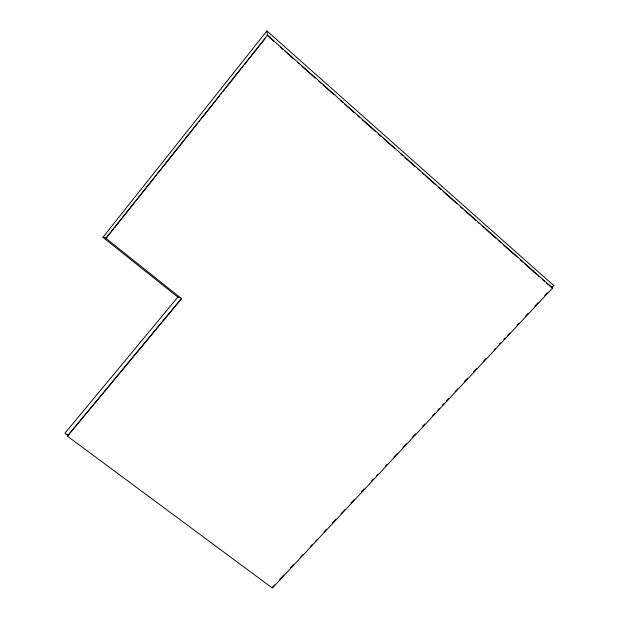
<?xml version="1.0" encoding="UTF-8"?>
<svg xmlns="http://www.w3.org/2000/svg" width="619" height="619" viewBox="0 0 619 619"><rect width="100%" height="100%" fill="white"/><g stroke="black" fill="none" stroke-linecap="round" stroke-linejoin="round"><path stroke-width="0.93" d="M273.915 41.481L267.47 35.26L552.574 288.013L272.329 588.05L67.386 436.163L181.406 298.459M550.949 287.046L554.051 285.816L266.905 30.95L102.862 237.356L106.731 237.557M67.386 436.163L181.615 298.737L105.888 238.261L267.47 35.26M113.347 229.239L105.888 238.261M114.546 227.738L135.012 202.026M136.211 200.517L156.677 174.813M157.876 173.305L178.342 147.593M179.541 146.084L197.6 123.405M198.8 121.897L200.007 120.38M201.206 118.871L219.265 96.193M220.465 94.676L221.672 93.167M222.871 91.651L240.923 68.972M242.13 67.463L243.329 65.947M244.536 64.438L265.002 38.734M102.886 237.286L177.846 297.128L64.956 433.184L65.66 434.058L68.384 434.445M274.503 584.963L272.445 587.222M279.78 579.322L283.734 575.082M290.326 568.025L293.623 564.497M300.207 557.44L302.846 554.616M310.753 546.151L312.077 544.735M315.365 541.207L316.688 539.799M323.938 532.031L326.569 529.206M332.504 522.854L335.8 519.326M341.069 513.685L345.023 509.445M350.958 503.092L354.254 499.564M361.504 491.803L364.142 488.979M371.385 481.218L373.365 479.098M376.662 475.57L377.977 474.162M385.227 466.393L387.208 464.281M393.8 457.217L397.089 453.688M403.023 447.336L406.319 443.808M412.246 437.455L415.542 433.927M422.792 426.166L424.773 424.046M432.681 415.581L434.662 413.461M437.95 409.933L439.273 408.525M442.57 404.988L443.885 403.58M446.523 400.756L448.496 398.636M455.089 391.579L457.727 388.755M464.32 381.699L467.608 378.17M473.543 371.818L476.839 368.29M483.431 361.233L486.062 358.409M493.977 349.944L495.293 348.528M499.247 344.296L500.562 342.88M503.858 339.351L505.181 337.943M507.812 335.119L509.793 332.999M517.043 325.238L519.016 323.118M525.608 316.061L528.247 313.237M534.839 306.181L538.128 302.652M544.72 295.596L547.358 292.772M180.825 297.724L177.846 297.128M552.574 288.013L546.608 283.2M66.504 434.329L68.044 435.474M280.422 47.253L282.597 49.18M284.763 51.098L294.172 59.432M297.785 62.643L299.232 63.927M301.407 65.846L315.148 78.025M318.762 81.236L320.936 83.155M323.103 85.082L333.958 94.699M340.458 100.471L342.632 102.39M344.798 104.317L354.207 112.65M357.821 115.861L359.275 117.138M362.161 119.707L375.191 131.251M378.797 134.455L380.971 136.381M383.138 138.3L394.721 148.56M400.493 153.69L402.675 155.617M404.834 157.536L414.97 166.511M417.856 169.072L419.311 170.364M422.197 172.925L424.379 174.852M425.826 176.129L435.227 184.47M438.832 187.665L441.014 189.6M443.173 191.519L456.93 203.705M460.528 206.901L462.718 208.835M464.869 210.746L475.74 220.372M477.891 222.291L479.354 223.583M482.232 226.136L484.414 228.071M485.861 229.355L495.974 238.323M498.868 240.884L501.057 242.818M503.208 244.729L516.966 256.924M520.564 260.119L522.753 262.054M524.904 263.965L536.48 274.225M537.926 275.509L539.397 276.801M542.267 279.355L544.457 281.289M266.905 30.95L267.408 35.716"/></g></svg>
